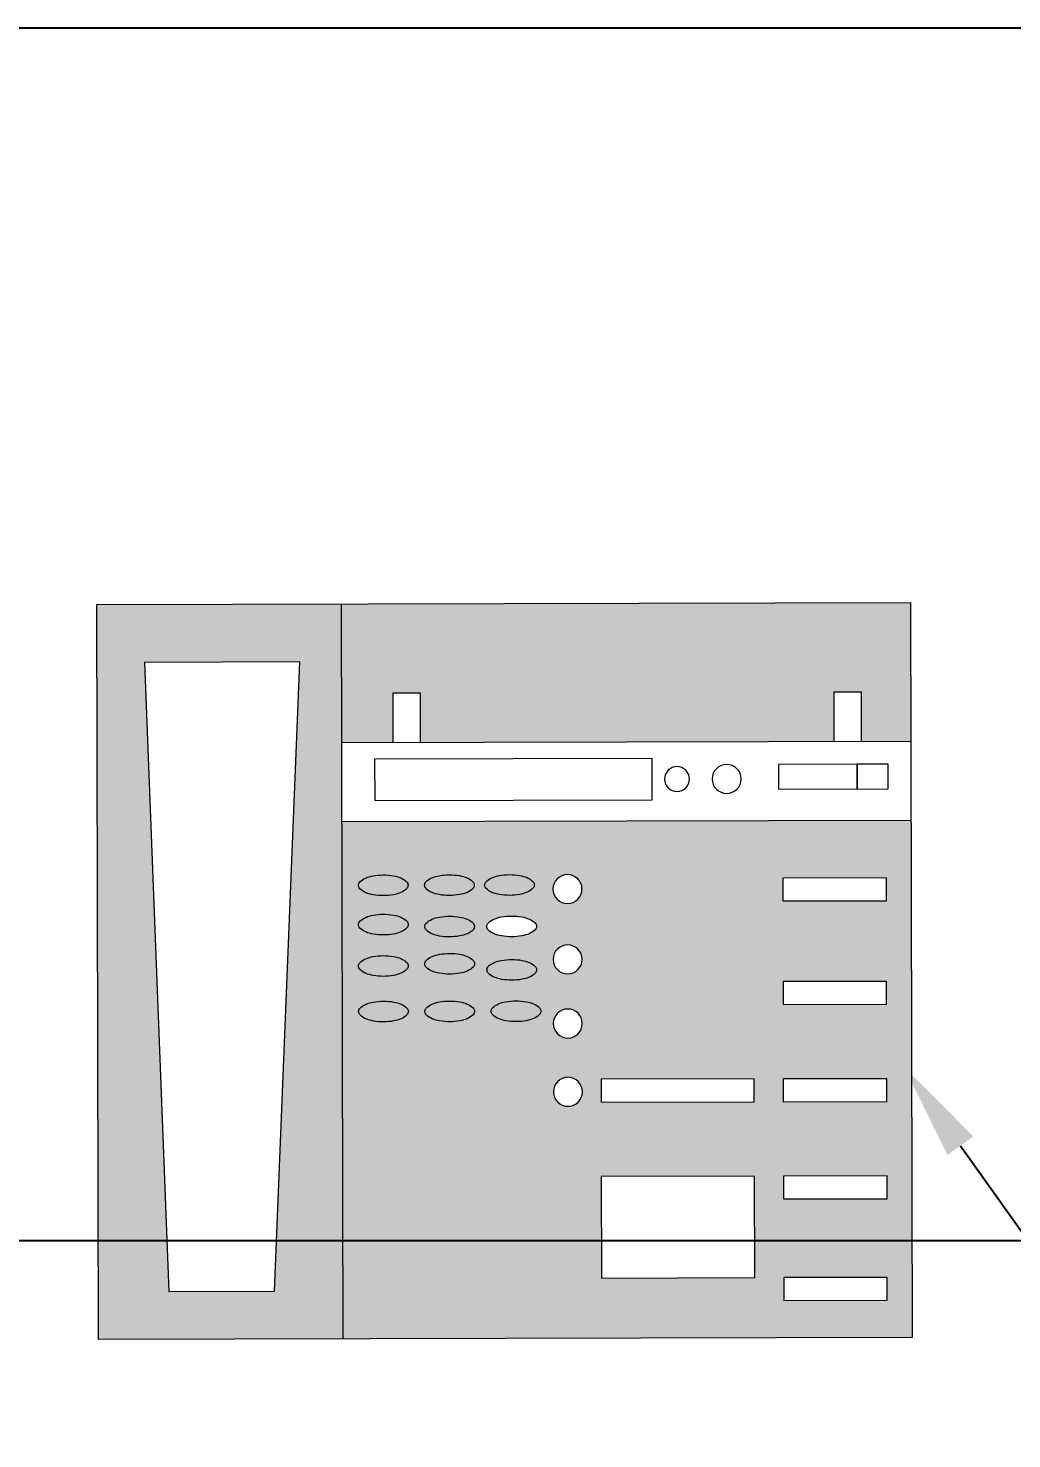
# Model space of a CAD drawing. Header units: millimetres. Extents: x 7687 to 15428, y -715 to 4028.
# Drawn here: x 9407.8 to 9448.4, y 691.1 to 749.3 of the extents above; entities that cross this region are included whole.
import ezdxf
from ezdxf import colors
from ezdxf.entities.mleader import LeaderData, LeaderLine
from ezdxf.math import Vec2, Vec3

# ---------------------------------------------------------------- set-up
doc = ezdxf.new("R2010")
doc.units = ezdxf.units.MM
doc.linetypes.add('CONTINUA', pattern=[0])
doc.layers.add('0-MOBIL', color=3, linetype='CONTINUA')
doc.layers.add('amoblamiento', color=250, linetype='Continuous', lineweight=9)
doc.layers.add('muros', color=190, linetype='Continuous', lineweight=60)
doc.styles.get("Standard").update_dxf_attribs({"font": 'arial.ttf'})

# ---------------------------------------------------------------- blocks, each defined once
blk = doc.blocks.new('ESCRI')
at = {"layer": 'amoblamiento'}
h = blk.add_hatch(color=256, dxfattribs=at)
h.set_gradient(color1=(130, 130, 130), color2=(253, 245, 222), rotation=300, tint=1, name='SPHERICAL')
h.paths.add_polyline_path([(3030.52234, 1000.08334), (3030.75719, 1000.08334), (3030.75719, 1000.29681), (3030.52234, 1000.29681)])
h.paths.add_polyline_path([(3030.62096, 1000.19739, -1), (3030.6099, 1000.19285, -1)], flags=16)
h.paths.add_polyline_path([(3030.6291, 1000.27195), (3030.6923, 1000.27195), (3030.6923, 1000.23012), (3030.6291, 1000.23012)], flags=16)
h.paths.add_polyline_path([(3030.56675, 1000.1661, 0.042731), (3030.56258, 1000.16574, 0.013388), (3030.56182, 1000.16559, -0.013388), (3030.56258, 1000.16574, -0.042731)], flags=16)
h.paths.add_polyline_path([(3030.54359, 1000.16574, 0.047397), (3030.53896, 1000.16609, -0.047397)], flags=16)
h.paths.add_polyline_path([(3030.59408, 1000.15756, 0.042731), (3030.59825, 1000.15792, 0.056006), (3030.60133, 1000.15881, 0.09869), (3030.60376, 1000.16044, 0.179019), (3030.60432, 1000.16168, -0.179019), (3030.60376, 1000.16044, -0.09869), (3030.60133, 1000.15881, -0.056006), (3030.59825, 1000.15792, -0.042731)], flags=16)
h.paths.add_polyline_path([(3030.6291, 1000.19939), (3030.6923, 1000.19939), (3030.6923, 1000.19), (3030.6291, 1000.19)], flags=16)
h.paths.add_polyline_path([(3030.62096, 1000.16922, -1), (3030.6099, 1000.16468, -1)], flags=16)
h.paths.add_polyline_path([(3030.5882, 1000.14867, -0.042731), (3030.59237, 1000.14903, 0.042731), (3030.5882, 1000.14867, 0.056006), (3030.58513, 1000.14778, 0.09869), (3030.5827, 1000.14614, 0.301742), (3030.58227, 1000.14401, -0.301742), (3030.5827, 1000.14614, -0.09869), (3030.58513, 1000.14778, -0.056006)], flags=16)
h.paths.add_polyline_path([(3030.54359, 1000.14696, 0.042731), (3030.53942, 1000.14732, 0.042731), (3030.53525, 1000.14696, 0.056006), (3030.53217, 1000.14607, 0.09869), (3030.52974, 1000.14444, 0.016268), (3030.52966, 1000.14434, -0.016268), (3030.52974, 1000.14444, -0.09869), (3030.53217, 1000.14607, -0.056006), (3030.53525, 1000.14696, -0.044714), (3030.53961, 1000.14732, -0.040749)], flags=16)
h.paths.add_polyline_path([(3030.62096, 1000.14276, -1), (3030.6099, 1000.13822, -1)], flags=16)
h.paths.add_polyline_path([(3030.56675, 1000.1311, 0.042731), (3030.56258, 1000.13074, 0.056006), (3030.5595, 1000.12985, 0.09869), (3030.55707, 1000.12822, 0.097007), (3030.55665, 1000.12759, -0.097007), (3030.55707, 1000.12822, -0.09869), (3030.5595, 1000.12985, -0.056006), (3030.56258, 1000.13074, -0.048582), (3030.56732, 1000.13109, -0.036884), (3030.57092, 1000.13074, 0.042731)], flags=16)
h.paths.add_polyline_path([(3030.53942, 1000.13025, 0.042731), (3030.53525, 1000.12989, 0.056006), (3030.53217, 1000.129, 0.102183), (3030.52967, 1000.12729, -0.102183), (3030.53217, 1000.129, -0.056006), (3030.53525, 1000.12989, -0.042731)], flags=16)
h.paths.add_polyline_path([(3030.59655, 1000.13074, 0.042731), (3030.59237, 1000.1311, 0.042731), (3030.5882, 1000.13074, 0.056006), (3030.58513, 1000.12985, 0.09869), (3030.5827, 1000.12822, 0.147101), (3030.58216, 1000.12722, 0.049662), (3030.58212, 1000.12683, 0.198211), (3030.5827, 1000.12544, 0.121309), (3030.58575, 1000.12358, -0.022351), (3030.58513, 1000.12381, 0.056006), (3030.5882, 1000.12292, 0.042731), (3030.59237, 1000.12256, 0.042731), (3030.59655, 1000.12292, 0.056006), (3030.59962, 1000.12381, 0.09869), (3030.60205, 1000.12544, 0.016268), (3030.60214, 1000.12554, 0.181358), (3030.60262, 1000.12683, 0.198211), (3030.60205, 1000.12822, 0.09869), (3030.59962, 1000.12985, 0.056006)], flags=16)
h.paths.add_polyline_path([(3030.574, 1000.12381, -0.056006), (3030.57092, 1000.12292, -0.042731), (3030.56675, 1000.12256, 0.042731), (3030.57092, 1000.12292, 0.056006), (3030.574, 1000.12381, 0.07933), (3030.57601, 1000.12505, -0.07933)], flags=16)
h.paths.add_polyline_path([(3030.53942, 1000.11403, 0.042731), (3030.53525, 1000.11367, 0.056006), (3030.53217, 1000.11278, 0.09869), (3030.52974, 1000.11114, 0.215879), (3030.52918, 1000.10963, -0.215879), (3030.52974, 1000.11114, -0.09869), (3030.53217, 1000.11278, -0.056006), (3030.53525, 1000.11367, -0.042731)], flags=16)
h.paths.add_polyline_path([(3030.54667, 1000.11278, 0.049071), (3030.54398, 1000.1136, -0.049071)], flags=16)
h.paths.add_polyline_path([(3030.6012, 1000.10837, -0.09869), (3030.59877, 1000.10674, -0.056006), (3030.59569, 1000.10585, -0.042731), (3030.59152, 1000.10549, 0.042731), (3030.59569, 1000.10585, 0.056006), (3030.59877, 1000.10674, 0.09869), (3030.6012, 1000.10837, 0.016268), (3030.60128, 1000.10847, -0.016268)], flags=16)
h.paths.add_polyline_path([(3030.58734, 1000.11367, 0.056006), (3030.58427, 1000.11278, 0.09869), (3030.58184, 1000.11114, 0.301742), (3030.58142, 1000.10901, -0.301742), (3030.58184, 1000.11114, -0.09869), (3030.58427, 1000.11278, -0.056006), (3030.58734, 1000.11367, -0.042731), (3030.59152, 1000.11403, 0.042731)], flags=16)
h.paths.add_polyline_path([(3030.62096, 1000.11374, -1), (3030.6099, 1000.1092, -1)], flags=16)
h.paths.add_polyline_path([(3030.70426, 1000.23951), (3030.74696, 1000.23951), (3030.74696, 1000.23012), (3030.70426, 1000.23012)], flags=16)
h.paths.add_polyline_path([(3030.70426, 1000.19939), (3030.74696, 1000.19939), (3030.74696, 1000.19), (3030.70426, 1000.19)], flags=16)
h.paths.add_polyline_path([(3030.70426, 1000.27195), (3030.70426, 1000.28134), (3030.74696, 1000.28134), (3030.74696, 1000.27195)], flags=16)
h.paths.add_polyline_path([(3030.70426, 1000.15927), (3030.74696, 1000.15927), (3030.74696, 1000.14988), (3030.70426, 1000.14988)], flags=16)
h.paths.add_polyline_path([(3030.70426, 1000.11659), (3030.74696, 1000.11659), (3030.74696, 1000.1072), (3030.70426, 1000.1072)], flags=16)
h.paths.add_polyline_path([(3030.55479, 1000.05086), (3030.55479, 1000.03037), (3030.54369, 1000.03037), (3030.54369, 1000.05086), (3030.52234, 1000.05086), (3030.52234, 999.99366), (3030.75719, 999.99366), (3030.75719, 1000.05086), (3030.73671, 1000.05086), (3030.73671, 1000.03037), (3030.72561, 1000.03037), (3030.72561, 1000.05086)])
h.paths.add_polyline_path([(3030.52234, 999.99366), (3030.52234, 1000.29681), (3030.42156, 1000.29681), (3030.42156, 999.99366)])
h.paths.add_polyline_path([(3030.50526, 1000.01757), (3030.4412, 1000.01757), (3030.4506, 1000.27707), (3030.49415, 1000.27707)], flags=16)
for p, q in [((3030.42156, 1000.29681), (3030.42156, 999.99366)), ((3030.75719, 1000.29681), (3030.42156, 1000.29681)), ((3030.52234, 999.99366), (3030.52234, 1000.29681)), ((3030.75719, 999.99366), (3030.75719, 1000.29681)), ((3030.70426, 1000.27195), (3030.70426, 1000.28134)), ((3030.70426, 1000.28134), (3030.74696, 1000.28134)), ((3030.74696, 1000.28134), (3030.74696, 1000.27195)), ((3030.4412, 1000.01757), (3030.4506, 1000.27707)), ((3030.4506, 1000.27707), (3030.49415, 1000.27707)), ((3030.49415, 1000.27707), (3030.50526, 1000.01757)), ((3030.6291, 1000.23012), (3030.6291, 1000.27195)), ((3030.6291, 1000.27195), (3030.6923, 1000.27195)), ((3030.6923, 1000.27195), (3030.6923, 1000.23012)), ((3030.74696, 1000.27195), (3030.70426, 1000.27195)), ((3030.70426, 1000.23012), (3030.70426, 1000.23951)), ((3030.70426, 1000.23951), (3030.74696, 1000.23951)), ((3030.74696, 1000.23951), (3030.74696, 1000.23012)), ((3030.6923, 1000.23012), (3030.6291, 1000.23012)), ((3030.74696, 1000.23012), (3030.70426, 1000.23012)), ((3030.6291, 1000.19), (3030.6291, 1000.19939)), ((3030.6291, 1000.19939), (3030.6923, 1000.19939)), ((3030.6923, 1000.19939), (3030.6923, 1000.19)), ((3030.70426, 1000.19), (3030.70426, 1000.19939)), ((3030.70426, 1000.19939), (3030.74696, 1000.19939)), ((3030.74696, 1000.19939), (3030.74696, 1000.19)), ((3030.6923, 1000.19), (3030.6291, 1000.19)), ((3030.74696, 1000.19), (3030.70426, 1000.19)), ((3030.70426, 1000.14988), (3030.70426, 1000.15927)), ((3030.70426, 1000.15927), (3030.74696, 1000.15927)), ((3030.74696, 1000.15927), (3030.74696, 1000.14988)), ((3030.74696, 1000.14988), (3030.70426, 1000.14988)), ((3030.70426, 1000.1072), (3030.70426, 1000.11659)), ((3030.70426, 1000.11659), (3030.74696, 1000.11659)), ((3030.74696, 1000.11659), (3030.74696, 1000.1072)), ((3030.74696, 1000.1072), (3030.70426, 1000.1072)), ((3030.52234, 1000.08334), (3030.75719, 1000.08334)), ((3030.536, 1000.05769), (3030.536, 1000.07476)), ((3030.536, 1000.07476), (3030.65045, 1000.07476)), ((3030.65045, 1000.07476), (3030.65045, 1000.05769)), ((3030.70255, 1000.07049), (3030.74781, 1000.07049)), ((3030.70255, 1000.06025), (3030.70255, 1000.07049)), ((3030.735, 1000.06025), (3030.735, 1000.07049)), ((3030.735, 1000.07049), (3030.735, 1000.06025)), ((3030.74781, 1000.07049), (3030.74781, 1000.06025)), ((3030.65045, 1000.05769), (3030.536, 1000.05769)), ((3030.735, 1000.06025), (3030.70255, 1000.06025)), ((3030.74781, 1000.06025), (3030.735, 1000.06025)), ((3030.52234, 1000.05086), (3030.75719, 1000.05086)), ((3030.54369, 1000.05086), (3030.54369, 1000.03037)), ((3030.55479, 1000.03037), (3030.55479, 1000.05086)), ((3030.72561, 1000.05086), (3030.72561, 1000.03037)), ((3030.73671, 1000.03037), (3030.73671, 1000.05086)), ((3030.54369, 1000.03037), (3030.55479, 1000.03037)), ((3030.72561, 1000.03037), (3030.73671, 1000.03037)), ((3030.50526, 1000.01757), (3030.4412, 1000.01757)), ((3030.42156, 999.99366), (3030.75719, 999.99366))]:
    blk.add_line(p, q, dxfattribs=at)
for centre, radius in [((3030.61543, 1000.19512), 0.00598), ((3030.61543, 1000.16695), 0.00598), ((3030.61543, 1000.14049), 0.00598), ((3030.61543, 1000.11147), 0.00598), ((3030.6607, 1000.06622), 0.00512), ((3030.6812, 1000.06622), 0.00598)]:
    blk.add_circle(centre, radius, dxfattribs=at)
for centre, radius, start, end in [((3030.53114, 1000.16183), 0.00197, 135.15467, 180), ((3030.53505, 1000.15794), 0.00749, 112.60958, 135.15467), ((3030.53768, 1000.15162), 0.01433, 99.7873, 112.60958), ((3030.53942, 1000.14155), 0.02455, 90, 99.7873), ((3030.53942, 1000.14155), 0.02455, 80.2127, 90), ((3030.54116, 1000.15162), 0.01433, 67.39042, 80.2127), ((3030.54379, 1000.15794), 0.00749, 44.84533, 67.39042), ((3030.5477, 1000.16183), 0.00197, 0, 44.84533), ((3030.55847, 1000.16183), 0.00197, 135.15467, 180), ((3030.56238, 1000.15794), 0.00749, 112.60958, 135.15467), ((3030.56501, 1000.15162), 0.01433, 99.7873, 112.60958), ((3030.56675, 1000.14155), 0.02455, 90, 99.7873), ((3030.56675, 1000.14155), 0.02455, 80.2127, 90), ((3030.56849, 1000.15162), 0.01433, 67.39042, 80.2127), ((3030.57112, 1000.15794), 0.00749, 44.84533, 67.39042), ((3030.57503, 1000.16183), 0.00197, 0, 44.84533), ((3030.5858, 1000.16183), 0.00197, 135.15467, 180), ((3030.58971, 1000.15794), 0.00749, 112.60958, 135.15467), ((3030.59234, 1000.15162), 0.01433, 99.7873, 112.60958), ((3030.59408, 1000.14155), 0.02455, 90, 99.7873), ((3030.59408, 1000.14155), 0.02455, 80.2127, 90), ((3030.59582, 1000.15162), 0.01433, 67.39042, 80.2127), ((3030.59845, 1000.15794), 0.00749, 44.84533, 67.39042), ((3030.60236, 1000.16183), 0.00197, 0, 44.84533), ((3030.53114, 1000.16183), 0.00197, 180, 224.84533), ((3030.53505, 1000.16572), 0.00749, 224.84533, 247.39042), ((3030.53768, 1000.17204), 0.01433, 247.39042, 260.2127), ((3030.53942, 1000.18211), 0.02455, 260.2127, 270), ((3030.53942, 1000.18211), 0.02455, 270, 279.7873), ((3030.54116, 1000.17204), 0.01433, 279.7873, 292.60958), ((3030.54379, 1000.16572), 0.00749, 292.60958, 315.15467), ((3030.5477, 1000.16183), 0.00197, 315.15467, 0), ((3030.55847, 1000.16183), 0.00197, 180, 224.84533), ((3030.56238, 1000.16572), 0.00749, 224.84533, 247.39042), ((3030.56501, 1000.17204), 0.01433, 247.39042, 260.2127), ((3030.56675, 1000.18211), 0.02455, 260.2127, 270), ((3030.56675, 1000.18211), 0.02455, 270, 279.7873), ((3030.56849, 1000.17204), 0.01433, 279.7873, 292.60958), ((3030.57112, 1000.16572), 0.00749, 292.60958, 315.15467), ((3030.57503, 1000.16183), 0.00197, 315.15467, 0), ((3030.5858, 1000.16183), 0.00197, 180, 224.84533), ((3030.58971, 1000.16572), 0.00749, 224.84533, 247.39042), ((3030.59234, 1000.17204), 0.01433, 247.39042, 260.2127), ((3030.59408, 1000.18211), 0.02455, 260.2127, 270), ((3030.59408, 1000.18211), 0.02455, 270, 279.7873), ((3030.59582, 1000.17204), 0.01433, 279.7873, 292.60958), ((3030.59845, 1000.16572), 0.00749, 292.60958, 315.15467), ((3030.60236, 1000.16183), 0.00197, 315.15467, 0), ((3030.53505, 1000.13916), 0.00749, 112.60958, 135.15467), ((3030.53768, 1000.13284), 0.01433, 99.7873, 112.60958), ((3030.53942, 1000.12277), 0.02455, 90, 99.7873), ((3030.53942, 1000.12277), 0.02455, 80.2127, 90), ((3030.54116, 1000.13284), 0.01433, 67.39042, 80.2127), ((3030.54379, 1000.13916), 0.00749, 44.84533, 67.39042), ((3030.56238, 1000.1383), 0.00749, 112.60958, 135.15467), ((3030.56501, 1000.13199), 0.01433, 99.7873, 112.60958), ((3030.56675, 1000.12191), 0.02455, 90, 99.7873), ((3030.56675, 1000.12191), 0.02455, 80.2127, 90), ((3030.56849, 1000.13199), 0.01433, 67.39042, 80.2127), ((3030.57112, 1000.1383), 0.00749, 44.84533, 67.39042), ((3030.58409, 1000.14476), 0.00197, 135.15467, 180), ((3030.58409, 1000.14476), 0.00197, 180, 224.84533), ((3030.588, 1000.14086), 0.00749, 112.60958, 135.15467), ((3030.59063, 1000.13455), 0.01433, 99.7873, 112.60958), ((3030.59237, 1000.12447), 0.02455, 90, 99.7873), ((3030.59237, 1000.12447), 0.02455, 80.2127, 90), ((3030.59411, 1000.13455), 0.01433, 67.39042, 80.2127), ((3030.59674, 1000.14086), 0.00749, 44.84533, 67.39042), ((3030.60066, 1000.14476), 0.00197, 0, 44.84533), ((3030.60066, 1000.14476), 0.00197, 315.15467, 0), ((3030.53114, 1000.14305), 0.00197, 135.15467, 180), ((3030.53114, 1000.14305), 0.00197, 180, 224.84533), ((3030.53505, 1000.14694), 0.00749, 224.84533, 247.39042), ((3030.53768, 1000.15326), 0.01433, 247.39042, 260.2127), ((3030.53942, 1000.16333), 0.02455, 260.2127, 270), ((3030.53942, 1000.16333), 0.02455, 270, 279.7873), ((3030.54116, 1000.15326), 0.01433, 279.7873, 292.60958), ((3030.54379, 1000.14694), 0.00749, 292.60958, 315.15467), ((3030.5477, 1000.14305), 0.00197, 0, 44.84533), ((3030.5477, 1000.14305), 0.00197, 315.15467, 0), ((3030.55847, 1000.1422), 0.00197, 135.15467, 180), ((3030.55847, 1000.1422), 0.00197, 180, 224.84533), ((3030.56238, 1000.14609), 0.00749, 224.84533, 247.39042), ((3030.56501, 1000.15241), 0.01433, 247.39042, 260.2127), ((3030.56849, 1000.15241), 0.01433, 279.7873, 292.60958), ((3030.57112, 1000.14609), 0.00749, 292.60958, 315.15467), ((3030.57503, 1000.1422), 0.00197, 0, 44.84533), ((3030.57503, 1000.1422), 0.00197, 315.15467, 0), ((3030.588, 1000.14865), 0.00749, 224.84533, 247.39042), ((3030.59063, 1000.15497), 0.01433, 247.39042, 260.2127), ((3030.59237, 1000.16504), 0.02455, 260.2127, 270), ((3030.59237, 1000.16504), 0.02455, 270, 279.7873), ((3030.59411, 1000.15497), 0.01433, 279.7873, 292.60958), ((3030.59674, 1000.14865), 0.00749, 292.60958, 315.15467), ((3030.56675, 1000.16248), 0.02455, 260.2127, 270), ((3030.56675, 1000.16248), 0.02455, 270, 279.7873), ((3030.53114, 1000.12598), 0.00197, 135.15467, 180), ((3030.53505, 1000.12208), 0.00749, 112.60958, 135.15467), ((3030.53768, 1000.11577), 0.01433, 99.7873, 112.60958), ((3030.53942, 1000.10569), 0.02455, 90, 99.7873), ((3030.53942, 1000.10569), 0.02455, 80.2127, 90), ((3030.54116, 1000.11577), 0.01433, 67.39042, 80.2127), ((3030.54379, 1000.12208), 0.00749, 44.84533, 67.39042), ((3030.5477, 1000.12598), 0.00197, 0, 44.84533), ((3030.55847, 1000.12683), 0.00197, 135.15467, 180), ((3030.56238, 1000.12294), 0.00749, 112.60958, 135.15467), ((3030.56501, 1000.11662), 0.01433, 99.7873, 112.60958), ((3030.56675, 1000.10655), 0.02455, 90, 99.7873), ((3030.56675, 1000.10655), 0.02455, 80.2127, 90), ((3030.56849, 1000.11662), 0.01433, 67.39042, 80.2127), ((3030.57112, 1000.12294), 0.00749, 44.84533, 67.39042), ((3030.57503, 1000.12683), 0.00197, 0, 44.84533), ((3030.58409, 1000.12683), 0.00197, 135.15467, 180), ((3030.588, 1000.12294), 0.00749, 112.60958, 135.15467), ((3030.59063, 1000.11662), 0.01433, 99.7873, 112.60958), ((3030.59237, 1000.10655), 0.02455, 90, 99.7873), ((3030.59237, 1000.10655), 0.02455, 80.2127, 90), ((3030.59411, 1000.11662), 0.01433, 67.39042, 80.2127), ((3030.59674, 1000.12294), 0.00749, 44.84533, 67.39042), ((3030.60066, 1000.12683), 0.00197, 0, 44.84533), ((3030.53114, 1000.12598), 0.00197, 180, 224.84533), ((3030.53505, 1000.12987), 0.00749, 224.84533, 247.39042), ((3030.53768, 1000.13619), 0.01433, 247.39042, 260.2127), ((3030.53942, 1000.14626), 0.02455, 260.2127, 270), ((3030.53942, 1000.14626), 0.02455, 270, 279.7873), ((3030.54116, 1000.13619), 0.01433, 279.7873, 292.60958), ((3030.54379, 1000.12987), 0.00749, 292.60958, 315.15467), ((3030.5477, 1000.12598), 0.00197, 315.15467, 0), ((3030.55847, 1000.12683), 0.00197, 180, 224.84533), ((3030.56238, 1000.13072), 0.00749, 224.84533, 247.39042), ((3030.56501, 1000.13704), 0.01433, 247.39042, 260.2127), ((3030.56675, 1000.14712), 0.02455, 260.2127, 270), ((3030.56675, 1000.14712), 0.02455, 270, 279.7873), ((3030.56849, 1000.13704), 0.01433, 279.7873, 292.60958), ((3030.57112, 1000.13072), 0.00749, 292.60958, 315.15467), ((3030.57503, 1000.12683), 0.00197, 315.15467, 0), ((3030.58409, 1000.12683), 0.00197, 180, 224.84533), ((3030.588, 1000.13072), 0.00749, 224.84533, 247.39042), ((3030.59063, 1000.13704), 0.01433, 247.39042, 260.2127), ((3030.59237, 1000.14712), 0.02455, 260.2127, 270), ((3030.59237, 1000.14712), 0.02455, 270, 279.7873), ((3030.59411, 1000.13704), 0.01433, 279.7873, 292.60958), ((3030.59674, 1000.13072), 0.00749, 292.60958, 315.15467), ((3030.60066, 1000.12683), 0.00197, 315.15467, 0), ((3030.53114, 1000.10976), 0.00197, 135.15467, 180), ((3030.53114, 1000.10976), 0.00197, 180, 224.84533), ((3030.53505, 1000.10587), 0.00749, 112.60958, 135.15467), ((3030.53768, 1000.09955), 0.01433, 99.7873, 112.60958), ((3030.53942, 1000.08947), 0.02455, 90, 99.7873), ((3030.53942, 1000.08947), 0.02455, 80.2127, 90), ((3030.54116, 1000.09955), 0.01433, 67.39042, 80.2127), ((3030.54379, 1000.10587), 0.00749, 44.84533, 67.39042), ((3030.5477, 1000.10976), 0.00197, 0, 44.84533), ((3030.5477, 1000.10976), 0.00197, 315.15467, 0), ((3030.55847, 1000.10976), 0.00197, 135.15467, 180), ((3030.55847, 1000.10976), 0.00197, 180, 224.84533), ((3030.56238, 1000.10587), 0.00749, 112.60958, 135.15467), ((3030.56501, 1000.09955), 0.01433, 99.7873, 112.60958), ((3030.56675, 1000.08947), 0.02455, 90, 99.7873), ((3030.56675, 1000.08947), 0.02455, 80.2127, 90), ((3030.56849, 1000.09955), 0.01433, 67.39042, 80.2127), ((3030.57112, 1000.10587), 0.00749, 44.84533, 67.39042), ((3030.57503, 1000.10976), 0.00197, 0, 44.84533), ((3030.57503, 1000.10976), 0.00197, 315.15467, 0), ((3030.58324, 1000.10976), 0.00197, 135.15467, 180), ((3030.58324, 1000.10976), 0.00197, 180, 224.84533), ((3030.58715, 1000.10587), 0.00749, 112.60958, 135.15467), ((3030.58978, 1000.09955), 0.01433, 99.7873, 112.60958), ((3030.59152, 1000.08947), 0.02455, 90, 99.7873), ((3030.59152, 1000.08947), 0.02455, 80.2127, 90), ((3030.59326, 1000.09955), 0.01433, 67.39042, 80.2127), ((3030.59589, 1000.10587), 0.00749, 44.84533, 67.39042), ((3030.5998, 1000.10976), 0.00197, 0, 44.84533), ((3030.5998, 1000.10976), 0.00197, 315.15467, 0), ((3030.53505, 1000.11365), 0.00749, 224.84533, 247.39042), ((3030.53768, 1000.11997), 0.01433, 247.39042, 260.2127), ((3030.53942, 1000.13004), 0.02455, 260.2127, 270), ((3030.53942, 1000.13004), 0.02455, 270, 279.7873), ((3030.54116, 1000.11997), 0.01433, 279.7873, 292.60958), ((3030.54379, 1000.11365), 0.00749, 292.60958, 315.15467), ((3030.56238, 1000.11365), 0.00749, 224.84533, 247.39042), ((3030.56501, 1000.11997), 0.01433, 247.39042, 260.2127), ((3030.56675, 1000.13004), 0.02455, 260.2127, 270), ((3030.56675, 1000.13004), 0.02455, 270, 279.7873), ((3030.56849, 1000.11997), 0.01433, 279.7873, 292.60958), ((3030.57112, 1000.11365), 0.00749, 292.60958, 315.15467), ((3030.58715, 1000.11365), 0.00749, 224.84533, 247.39042), ((3030.58978, 1000.11997), 0.01433, 247.39042, 260.2127), ((3030.59152, 1000.13004), 0.02455, 260.2127, 270), ((3030.59152, 1000.13004), 0.02455, 270, 279.7873), ((3030.59326, 1000.11997), 0.01433, 279.7873, 292.60958), ((3030.59589, 1000.11365), 0.00749, 292.60958, 315.15467)]:
    blk.add_arc(centre, radius, start, end, dxfattribs=at)

msp = doc.modelspace()

# ---------------------------------------------------------------- linework, layer by layer
at = {"layer": '0-MOBIL'}
msp.add_line((9228.92, 699.263), (9518.209, 699.263), dxfattribs=at)
msp.add_lwpolyline([(9541.242, 676.23), (9555.384, 690.372), (9496.494, 749.263), (9250.636, 749.263), (9191.745, 690.372), (9205.887, 676.23)], dxfattribs=at)

# ---------------------------------------------------------------- block references
at = {"layer": 'muros', "color": 250, "xscale": -99.99999999999999, "yscale": 100, "zscale": 100, "rotation": 180.1301582230333}
msp.add_blockref('ESCRI', (-293857.891, 100036.183), dxfattribs=at)

# ---------------------------------------------------------------- leaders
at = {"color": 252, "ltscale": 100, "true_color": 0x939598}
ml = msp.add_multileader_mtext('Standard', dxfattribs=at)
ml.set_content('banko altına yer boatı', color=(147, 149, 152))
ml.set_leader_properties()
ml.build(insert=Vec2(0, 0))
ctx = ml.context
ctx.base_point, ctx.char_height, ctx.plane_origin = Vec3(9464.789, 688.391), 5.2416, Vec3(9572.444, 651.94)
notes = []
notes.append((ctx, [(1, (1, 1, 0), (9456.789, 688.391), (1, 0), 8, [(0, [(9443.951, 706.423)], 0, [])])]))
ctx.mtext.insert, ctx.mtext.rotation, ctx.mtext.flow_direction = Vec3(9466.789, 691.782), 6.283185, 5
for ctx, leaders in notes:
    for number, flags, end, landing, length, lines in leaders:
        leader = LeaderData()
        leader.index, (leader.has_last_leader_line, leader.has_dogleg_vector, leader.attachment_direction) = number, flags
        leader.last_leader_point, leader.dogleg_vector, leader.dogleg_length = Vec3(end), Vec3(landing), length
        for number, points, colour, breaks in lines:
            line = LeaderLine()
            line.index, line.vertices, line.color, line.breaks = number, Vec3.list(points), colors.encode_raw_color(colour), breaks
            leader.lines.append(line)
        ctx.leaders.append(leader)

doc.saveas('drawing.dxf')
